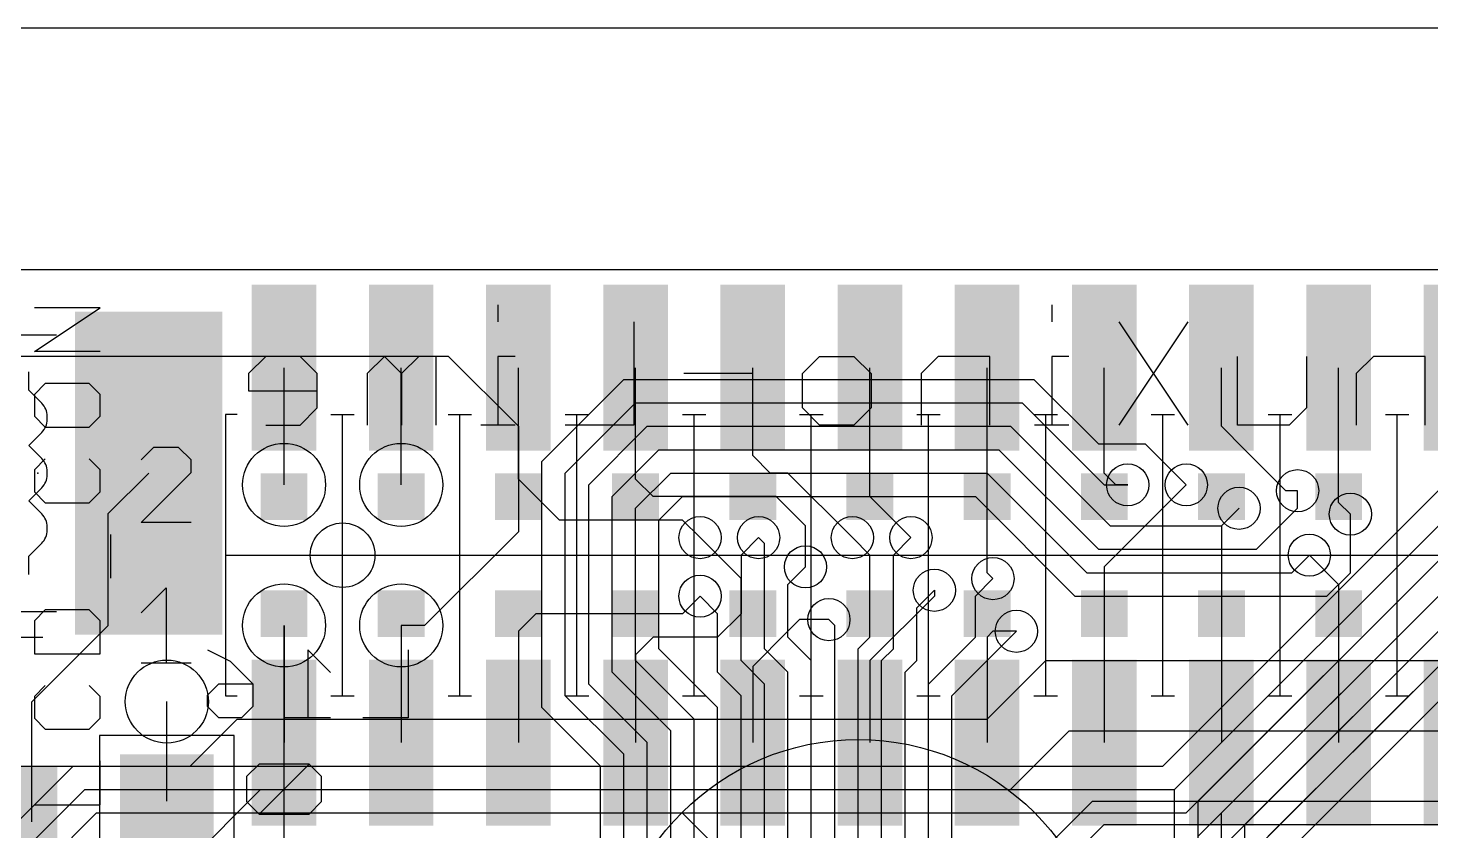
# Model space of a CAD drawing. Extents: x -61 to 136, y 23 to 123.
# Drawn here: x 62 to 77.2, y 96.83 to 105.54 of the extents above; entities that cross this region are included whole.
import ezdxf

# ---------------------------------------------------------------- set-up
doc = ezdxf.new("R2010")
doc.units = 0
for name, color, linetype in [('1', 14, 'CONTINUOUS'), ('13', 94, 'CONTINUOUS'), ('14', 94, 'CONTINUOUS'), ('16', 134, 'CONTINUOUS'), ('18', 94, 'CONTINUOUS'), ('20', 251, 'CONTINUOUS'), ('21', 251, 'CONTINUOUS'), ('22', 54, 'CONTINUOUS'), ('23', 251, 'CONTINUOUS'), ('24', 54, 'CONTINUOUS'), ('25', 251, 'CONTINUOUS'), ('26', 54, 'CONTINUOUS'), ('3', 214, 'CONTINUOUS'), ('40', 134, 'CONTINUOUS'), ('42', 134, 'CONTINUOUS')]:
    doc.layers.add(name, color=color, linetype=linetype)

# ---------------------------------------------------------------- blocks, each defined once
blk = doc.blocks.new('RECT')
blk.add_solid([(-0.5, -0.5), (0.5, -0.5), (-0.5, 0.5), (0.5, 0.5)])
blk = doc.blocks.new('ROUNDV')
blk.add_circle((0, 0), 0.5)

msp = doc.modelspace()

# ---------------------------------------------------------------- linework, layer by layer
at = {"layer": '1'}
for p, q in [((118.237, 105.537), (29.21, 105.537)), ((64.77, 100.584), (64.77, 101.854)), ((66.04, 100.584), (66.04, 101.854)), ((67.31, 100.6475), (67.31, 101.854)), ((68.58, 100.6475), (68.58, 101.854)), ((69.85, 100.9015), (69.85, 101.854)), ((71.12, 100.711), (71.12, 101.854)), ((72.39, 100.711), (72.39, 101.854)), ((73.66, 100.711), (73.66, 101.854)), ((74.93, 101.219), (74.93, 101.854)), ((76.2, 100.965), (76.2, 101.854)), ((75.184, 100.965), (74.93, 101.219)), ((75.6285, 100.5205), (75.184, 100.965)), ((76.2, 100.3935), (76.2, 100.965)), ((70.0405, 100.711), (69.85, 100.9015)), ((70.231, 100.711), (70.0405, 100.711)), ((70.9295, 100.0125), (70.231, 100.711)), ((71.12, 100.457), (71.12, 100.711)), ((72.39, 99.6315), (72.39, 100.711)), ((73.787, 100.584), (73.66, 100.711)), ((67.7545, 100.203), (67.31, 100.6475)), ((68.7705, 100.457), (68.58, 100.6475)), ((74.549, 100.584), (73.66, 99.695)), ((73.914, 100.584), (73.787, 100.584)), ((75.7555, 100.5205), (75.6285, 100.5205)), ((70.104, 100.457), (68.7705, 100.457)), ((70.4215, 100.1395), (70.104, 100.457)), ((71.5645, 100.0125), (71.12, 100.457)), ((76.327, 100.2665), (76.2, 100.3935)), ((69.088, 100.203), (67.7545, 100.203)), ((69.2785, 100.0125), (69.088, 100.203)), ((75.1205, 100.33), (74.93, 100.1395)), ((70.4215, 99.695), (70.4215, 100.1395)), ((74.93, 100.1395), (74.93, 98.933)), ((69.9135, 100.0125), (69.723, 99.822)), ((69.723, 99.822), (69.723, 99.187)), ((75.8825, 99.822), (76.2, 99.5045)), ((72.4535, 99.568), (72.39, 99.6315)), ((73.66, 99.695), (73.66, 98.933)), ((71.8185, 99.441), (71.8185, 99.3775)), ((76.2, 99.5045), (76.2, 98.933)), ((69.2785, 99.3775), (69.088, 99.187)), ((71.8185, 99.3775), (71.12, 98.679)), ((67.5005, 99.187), (67.31, 98.9965)), ((69.088, 99.187), (67.5005, 99.187)), ((69.723, 99.187), (69.469, 98.933)), ((64.77, 99.06), (64.77, 97.79)), ((66.04, 99.06), (66.04, 97.79)), ((67.31, 98.9965), (67.31, 97.79)), ((70.231, 98.9965), (69.85, 98.6155)), ((70.358, 99.1235), (70.231, 98.9965)), ((70.6755, 99.1235), (70.358, 99.1235)), ((72.4535, 98.9965), (72.39, 98.933)), ((72.7075, 98.9965), (72.4535, 98.9965)), ((68.7705, 98.933), (68.58, 98.7425)), ((69.469, 98.933), (68.7705, 98.933)), ((72.39, 98.933), (72.39, 97.79)), ((73.66, 98.933), (73.66, 97.79)), ((74.93, 98.933), (74.93, 97.79)), ((76.2, 98.933), (76.2, 97.79)), ((68.58, 98.7425), (68.58, 97.79)), ((71.12, 98.679), (71.12, 97.79)), ((69.85, 98.6155), (69.85, 97.79))]:
    msp.add_line(p, q, dxfattribs=at)
at = {"layer": '13'}
msp.add_line((64.77, 96.012), (64.77, 99.06), dxfattribs=at)
at = {"layer": '14'}
for p, q in [((59.8805, 101.981), (66.548, 101.981)), ((66.548, 101.981), (67.31, 101.219)), ((67.31, 101.219), (67.31, 100.076)), ((67.31, 100.076), (66.294, 99.06)), ((66.294, 99.06), (66.04, 99.06)), ((72.39, 98.044), (73.025, 98.679)), ((73.025, 98.679), (87.757, 98.679)), ((63.754, 97.536), (64.262, 98.044)), ((64.262, 98.044), (72.39, 98.044)), ((72.644, 97.282), (73.279, 97.917)), ((73.279, 97.917), (87.503, 97.917)), ((59.817, 97.536), (63.754, 97.536)), ((61.468, 94.234), (64.516, 97.282)), ((64.516, 97.282), (72.644, 97.282)), ((72.898, 96.52), (73.533, 97.155)), ((73.533, 97.155), (87.249, 97.155)), ((73.025, 96.266), (73.66, 96.901)), ((73.66, 96.901), (87.122, 96.901))]:
    msp.add_line(p, q, dxfattribs=at)
at = {"layer": '16'}
for p, q in [((67.564, 100.838), (68.453, 101.727)), ((68.453, 101.727), (72.898, 101.727)), ((72.898, 101.727), (73.5965, 101.0285)), ((67.818, 100.711), (68.58, 101.473)), ((68.58, 101.473), (72.771, 101.473)), ((72.771, 101.473), (73.66, 100.584)), ((68.072, 100.584), (68.707, 101.219)), ((68.707, 101.219), (72.644, 101.219)), ((72.644, 101.219), (73.7235, 100.1395)), ((68.326, 100.457), (68.834, 100.965)), ((68.834, 100.965), (72.517, 100.965)), ((72.517, 100.965), (73.5965, 99.8855)), ((73.5965, 101.0285), (74.1045, 101.0285)), ((74.1045, 101.0285), (74.549, 100.584)), ((74.422, 97.282), (78.1685, 101.0285)), ((67.564, 98.171), (67.564, 100.838)), ((62.865, 100.273), (63.303, 100.711)), ((67.818, 98.298), (67.818, 100.711)), ((68.58, 100.33), (68.961, 100.711)), ((68.961, 100.711), (72.39, 100.711)), ((72.39, 100.711), (73.4695, 99.6315)), ((74.676, 97.155), (78.2955, 100.7745)), ((68.072, 98.425), (68.072, 100.584)), ((73.66, 100.584), (73.914, 100.584)), ((74.93, 97.028), (78.4225, 100.5205)), ((75.7555, 100.33), (75.7555, 100.5205)), ((68.326, 98.552), (68.326, 100.457)), ((68.834, 100.203), (69.088, 100.457)), ((69.088, 100.457), (72.263, 100.457)), ((72.263, 100.457), (73.3425, 99.3775)), ((62.865, 99.06), (62.865, 100.273)), ((68.58, 98.679), (68.58, 100.33)), ((68.834, 98.806), (68.834, 100.203)), ((74.93, 100.1395), (75.1205, 100.33)), ((75.184, 96.901), (78.5495, 100.2665)), ((75.311, 99.8855), (75.7555, 100.33)), ((76.327, 99.6315), (76.327, 100.2665)), ((73.7235, 100.1395), (74.93, 100.1395)), ((69.723, 99.568), (69.2785, 100.0125)), ((69.977, 99.949), (69.9135, 100.0125)), ((69.977, 98.806), (69.977, 99.949)), ((71.12, 99.822), (70.9295, 100.0125)), ((71.374, 99.822), (71.5645, 100.0125)), ((75.438, 96.774), (78.6765, 100.0125)), ((71.12, 98.933), (71.12, 99.822)), ((71.374, 98.806), (71.374, 99.822)), ((73.5965, 99.8855), (75.311, 99.8855)), ((75.692, 99.6315), (75.8825, 99.822)), ((70.231, 99.5045), (70.4215, 99.695)), ((73.4695, 99.6315), (75.692, 99.6315)), ((76.073, 99.3775), (76.327, 99.6315)), ((69.723, 98.679), (69.723, 99.568)), ((70.231, 98.933), (70.231, 99.5045)), ((71.628, 99.2505), (71.8185, 99.441)), ((72.263, 99.3775), (72.4535, 99.568)), ((75.692, 96.647), (78.5495, 99.5045)), ((69.469, 99.187), (69.2785, 99.3775)), ((72.263, 98.933), (72.263, 99.3775)), ((73.3425, 99.3775), (76.073, 99.3775)), ((69.469, 98.552), (69.469, 99.187)), ((71.628, 98.679), (71.628, 99.2505)), ((62.037, 98.232), (62.865, 99.06)), ((70.739, 99.06), (70.6755, 99.1235)), ((70.739, 92.837), (70.739, 99.06)), ((72.009, 98.298), (72.7075, 98.9965)), ((70.485, 98.679), (70.231, 98.933)), ((70.993, 98.806), (71.12, 98.933)), ((71.755, 98.425), (72.263, 98.933)), ((69.215, 98.044), (68.58, 98.679)), ((69.469, 98.171), (68.834, 98.806)), ((69.977, 98.425), (69.723, 98.679)), ((70.231, 98.552), (69.977, 98.806)), ((70.485, 92.71), (70.485, 98.679)), ((70.993, 92.964), (70.993, 98.806)), ((71.247, 98.679), (71.374, 98.806)), ((71.247, 94.869), (71.247, 98.679)), ((71.501, 98.552), (71.628, 98.679)), ((68.961, 97.917), (68.326, 98.552)), ((69.723, 98.298), (69.469, 98.552)), ((70.231, 92.583), (70.231, 98.552)), ((71.501, 94.996), (71.501, 98.552)), ((68.707, 97.79), (68.072, 98.425)), ((69.977, 92.456), (69.977, 98.425)), ((71.755, 95.123), (71.755, 98.425)), ((62.037, 96.9311), (62.037, 98.232)), ((63.5, 97.155), (63.5, 98.2345)), ((68.453, 97.663), (67.818, 98.298)), ((69.723, 92.329), (69.723, 98.298)), ((72.009, 95.25), (72.009, 98.298)), ((68.199, 97.536), (67.564, 98.171)), ((69.469, 92.202), (69.469, 98.171)), ((69.215, 92.075), (69.215, 98.044)), ((68.707, 91.821), (68.707, 97.79)), ((68.961, 91.948), (68.961, 97.917)), ((68.453, 91.694), (68.453, 97.663)), ((68.199, 91.567), (68.199, 97.536)), ((74.422, 93.472), (74.422, 97.282)), ((74.676, 93.345), (74.676, 97.155)), ((74.93, 93.218), (74.93, 97.028)), ((75.184, 93.091), (75.184, 96.901))]:
    msp.add_line(p, q, dxfattribs=at)
at = {"layer": '20'}
msp.add_line((90.85, 102.917), (56.61, 102.917), dxfattribs=at)
msp.add_circle((65.405, 99.822), 0.35, dxfattribs=at)
at = {"layer": '21'}
for p, q in [((64.262, 101.346), (64.135, 101.346)), ((64.135, 101.346), (64.135, 99.822)), ((65.278, 101.346), (65.405, 101.346)), ((65.405, 101.346), (65.532, 101.346)), ((65.405, 99.822), (65.405, 101.346)), ((66.548, 101.346), (66.675, 101.346)), ((66.675, 101.346), (66.802, 101.346)), ((66.675, 99.822), (66.675, 101.346)), ((67.818, 101.346), (67.945, 101.346)), ((67.945, 101.346), (68.072, 101.346)), ((67.945, 99.822), (67.945, 101.346)), ((69.088, 101.346), (69.215, 101.346)), ((69.215, 101.346), (69.342, 101.346)), ((69.215, 99.822), (69.215, 101.346)), ((70.358, 101.346), (70.485, 101.346)), ((70.485, 101.346), (70.612, 101.346)), ((70.485, 99.822), (70.485, 101.346)), ((71.628, 101.346), (71.755, 101.346)), ((71.755, 101.346), (71.882, 101.346)), ((71.755, 99.822), (71.755, 101.346)), ((72.898, 101.346), (73.025, 101.346)), ((73.025, 101.346), (73.152, 101.346)), ((73.025, 99.822), (73.025, 101.346)), ((74.168, 101.346), (74.295, 101.346)), ((74.295, 101.346), (74.422, 101.346)), ((74.295, 99.822), (74.295, 101.346)), ((75.438, 101.346), (75.565, 101.346)), ((75.565, 101.346), (75.692, 101.346)), ((75.565, 99.822), (75.565, 101.346)), ((76.708, 101.346), (76.835, 101.346)), ((76.835, 101.346), (76.962, 101.346)), ((76.835, 99.822), (76.835, 101.346)), ((63.3562, 100.9911), (63.2206, 100.8555)), ((63.6273, 100.9911), (63.3562, 100.9911)), ((63.7629, 100.8555), (63.6273, 100.9911)), ((63.7629, 100.7199), (63.7629, 100.8555)), ((63.2206, 100.1776), (63.7629, 100.7199)), ((63.7629, 100.1776), (63.2206, 100.1776)), ((64.135, 99.822), (64.135, 98.298)), ((64.135, 99.822), (65.405, 99.822)), ((65.405, 99.822), (66.675, 99.822)), ((65.405, 98.298), (65.405, 99.822)), ((66.675, 99.822), (67.945, 99.822)), ((66.675, 98.298), (66.675, 99.822)), ((67.945, 99.822), (69.215, 99.822)), ((67.945, 98.298), (67.945, 99.822)), ((69.215, 99.822), (70.485, 99.822)), ((69.215, 98.298), (69.215, 99.822)), ((70.485, 99.822), (71.755, 99.822)), ((70.485, 98.298), (70.485, 99.822)), ((71.755, 99.822), (73.025, 99.822)), ((71.755, 98.298), (71.755, 99.822)), ((73.025, 99.822), (74.295, 99.822)), ((73.025, 98.298), (73.025, 99.822)), ((74.295, 99.822), (75.565, 99.822)), ((74.295, 98.298), (74.295, 99.822)), ((75.565, 99.822), (76.835, 99.822)), ((75.565, 98.298), (75.565, 99.822)), ((76.835, 99.822), (78.105, 99.822)), ((76.835, 98.298), (76.835, 99.822)), ((63.2206, 99.1959), (63.4918, 99.4671)), ((63.4918, 99.4671), (63.4918, 98.6536)), ((63.2206, 98.6536), (63.7629, 98.6536)), ((64.135, 98.298), (64.262, 98.298)), ((65.278, 98.298), (65.405, 98.298)), ((65.405, 98.298), (65.532, 98.298)), ((66.548, 98.298), (66.675, 98.298)), ((66.675, 98.298), (66.802, 98.298)), ((67.818, 98.298), (67.945, 98.298)), ((67.945, 98.298), (68.072, 98.298)), ((69.088, 98.298), (69.215, 98.298)), ((69.215, 98.298), (69.342, 98.298)), ((70.358, 98.298), (70.485, 98.298)), ((70.485, 98.298), (70.612, 98.298)), ((71.628, 98.298), (71.755, 98.298)), ((71.755, 98.298), (71.882, 98.298)), ((72.898, 98.298), (73.025, 98.298)), ((73.025, 98.298), (73.152, 98.298)), ((74.168, 98.298), (74.295, 98.298)), ((74.295, 98.298), (74.422, 98.298)), ((75.438, 98.298), (75.565, 98.298)), ((75.565, 98.298), (75.692, 98.298)), ((76.708, 98.298), (76.835, 98.298)), ((76.835, 98.298), (76.962, 98.298))]:
    msp.add_line(p, q, dxfattribs=at)
at = {"layer": '22'}
for p, q in [((61.903, 102.211), (62.303, 102.211)), ((62.003, 101.611), (62.003, 101.811)), ((62.1444, 101.4696), (62.003, 101.611)), ((62.203, 101.2938), (62.203, 101.3282)), ((62.003, 101.011), (62.1444, 101.1524)), ((62.1444, 100.8696), (62.003, 101.011)), ((62.203, 100.6938), (62.203, 100.7282)), ((62.003, 100.411), (62.1444, 100.5524)), ((62.1444, 100.2696), (62.003, 100.411)), ((62.203, 100.0938), (62.203, 100.1282)), ((62.003, 99.811), (62.1444, 99.9524)), ((62.003, 99.611), (62.003, 99.811)), ((61.903, 99.211), (62.303, 99.211)), ((72.893, 93.223), (69.093, 97.023))]:
    msp.add_line(p, q, dxfattribs=at)
msp.add_circle((70.993, 95.123), 2.7, dxfattribs=at)
for centre, start, end in [((62.003, 101.3282), 0.0122, 45.0087), ((62.003, 101.2938), 314.9913, 359.9878), ((62.003, 100.7282), 0.0122, 45.0087), ((62.003, 100.6938), 314.9913, 359.9878), ((62.003, 100.1282), 0.0122, 45.0087), ((62.003, 100.0938), 314.9913, 359.9878)]:
    msp.add_arc(centre, 0.2, start, end, dxfattribs=at)
at = {"layer": '23'}
msp.add_point((76.835, 99.822), dxfattribs=at)
at = {"layer": '24'}
msp.add_point((62.103, 100.711), dxfattribs=at)
at = {"layer": '25'}
for p, q in [((62.0643, 102.0284), (62.7761, 102.5029)), ((62.7761, 102.5029), (62.0643, 102.5029)), ((62.7761, 102.0284), (62.0643, 102.0284)), ((62.1829, 101.6843), (62.0643, 101.5657)), ((62.6575, 101.6843), (62.1829, 101.6843)), ((62.7761, 101.5657), (62.6575, 101.6843)), ((62.0643, 101.5657), (62.0643, 101.3284)), ((62.7761, 101.3284), (62.7761, 101.5657)), ((62.0643, 101.3284), (62.1829, 101.2098)), ((62.6575, 101.2098), (62.7761, 101.3284)), ((62.1829, 101.2098), (62.6575, 101.2098)), ((62.1829, 100.8658), (62.0643, 100.7471)), ((62.7761, 100.7471), (62.6575, 100.8658)), ((62.0643, 100.7471), (62.0643, 100.5098)), ((62.7761, 100.5098), (62.7761, 100.7471)), ((62.0643, 100.5098), (62.1829, 100.3912)), ((62.6575, 100.3912), (62.7761, 100.5098)), ((62.1829, 100.3912), (62.6575, 100.3912)), ((62.8947, 99.5726), (62.8947, 100.0472)), ((62.1829, 99.2286), (62.0643, 99.11)), ((62.6575, 99.2286), (62.1829, 99.2286)), ((62.7761, 99.11), (62.6575, 99.2286)), ((62.0643, 99.11), (62.0643, 98.7541)), ((62.7761, 98.7541), (62.7761, 99.11)), ((62.0643, 98.7541), (62.7761, 98.7541)), ((62.1829, 98.41), (62.0643, 98.2914)), ((62.7761, 98.2914), (62.6575, 98.41)), ((62.0643, 98.2914), (62.0643, 98.0541)), ((62.7761, 98.0541), (62.7761, 98.2914)), ((62.0643, 98.0541), (62.1829, 97.9355)), ((62.1829, 97.9355), (62.6575, 97.9355)), ((62.6575, 97.9355), (62.7761, 98.0541)), ((62.7761, 97.1169), (62.7761, 97.5914)), ((62.0643, 97.1169), (62.7761, 97.1169))]:
    msp.add_line(p, q, dxfattribs=at)
at = {"layer": '26'}
for p, q in [((67.0884, 102.5367), (67.0884, 102.3503)), ((73.0913, 102.5367), (73.0913, 102.3503)), ((68.5611, 102.3503), (68.5611, 101.2317)), ((74.564, 102.3503), (73.8183, 101.2317)), ((73.8183, 102.3503), (74.564, 101.2317)), ((64.5716, 101.9774), (64.3852, 101.791)), ((64.9445, 101.9774), (64.5716, 101.9774)), ((65.1309, 101.791), (64.9445, 101.9774)), ((65.858, 101.9774), (65.6715, 101.791)), ((66.0444, 101.791), (65.858, 101.9774)), ((66.2308, 101.9774), (66.0444, 101.791)), ((66.4172, 101.9774), (66.2308, 101.9774)), ((66.4172, 101.2317), (66.4172, 101.9774)), ((67.2748, 101.9774), (67.0884, 101.9774)), ((67.0884, 101.9774), (67.0884, 101.2317)), ((70.3881, 101.791), (70.5745, 101.9774)), ((70.5745, 101.9774), (70.9474, 101.9774)), ((70.9474, 101.9774), (71.1338, 101.791)), ((71.8609, 101.9774), (71.6744, 101.791)), ((72.4201, 101.9774), (71.8609, 101.9774)), ((72.4201, 101.2317), (72.4201, 101.9774)), ((73.2777, 101.9774), (73.0913, 101.9774)), ((73.0913, 101.9774), (73.0913, 101.2317)), ((75.1047, 101.2317), (75.1047, 101.9774)), ((75.8504, 101.9774), (75.8504, 101.4181)), ((76.5774, 101.9774), (76.391, 101.791)), ((77.1367, 101.9774), (76.5774, 101.9774)), ((77.1367, 101.2317), (77.1367, 101.9774)), ((64.3852, 101.791), (64.3852, 101.6046)), ((65.1309, 101.4181), (65.1309, 101.791)), ((65.6715, 101.791), (65.6715, 101.2317)), ((66.0444, 101.791), (66.0444, 101.2317)), ((69.8475, 101.791), (69.1018, 101.791)), ((70.3881, 101.4181), (70.3881, 101.791)), ((71.1338, 101.791), (71.1338, 101.4181)), ((71.6744, 101.791), (71.6744, 101.2317)), ((76.391, 101.791), (76.391, 101.2317)), ((64.3852, 101.6046), (65.1309, 101.6046)), ((64.9445, 101.2317), (65.1309, 101.4181)), ((70.5745, 101.2317), (70.3881, 101.4181)), ((71.1338, 101.4181), (70.9474, 101.2317)), ((75.8504, 101.4181), (75.664, 101.2317)), ((64.5716, 101.2317), (64.9445, 101.2317)), ((67.2748, 101.2317), (66.9019, 101.2317)), ((68.5611, 101.2317), (67.8154, 101.2317)), ((70.9474, 101.2317), (70.5745, 101.2317)), ((73.2777, 101.2317), (72.9049, 101.2317)), ((75.664, 101.2317), (75.1047, 101.2317)), ((63.9394, 98.7939), (64.1851, 98.6711)), ((65.2728, 98.5482), (65.0271, 98.7939)), ((65.0271, 98.7939), (65.0271, 98.0567)), ((66.1148, 98.7939), (66.1148, 98.0567)), ((64.1851, 98.6711), (64.4309, 98.4253)), ((63.9394, 98.3024), (64.0623, 98.4253)), ((64.0623, 98.4253), (64.4309, 98.4253)), ((64.4309, 98.4253), (64.4309, 98.1796)), ((63.9394, 98.1796), (63.9394, 98.3024)), ((64.0623, 98.0567), (63.9394, 98.1796)), ((64.4309, 98.1796), (64.308, 98.0567)), ((64.308, 98.0567), (64.0623, 98.0567)), ((65.2728, 98.0567), (64.7814, 98.0567)), ((66.1148, 98.0567), (65.6233, 98.0567)), ((64.4992, 97.5575), (64.3636, 97.4219)), ((65.0415, 97.5575), (64.4992, 97.5575)), ((64.4992, 97.0152), (65.0415, 97.5575)), ((65.1771, 97.4219), (65.0415, 97.5575)), ((64.3636, 97.4219), (64.3636, 97.1507)), ((65.1771, 97.1507), (65.1771, 97.4219)), ((64.3636, 97.1507), (64.4992, 97.0152)), ((64.4992, 97.0152), (65.0415, 97.0152)), ((65.0415, 97.0152), (65.1771, 97.1507))]:
    msp.add_line(p, q, dxfattribs=at)
at = {"layer": '3'}
for p, q in [((74.295, 97.536), (78.613, 101.854)), ((74.422, 97.282), (78.74, 101.6)), ((74.549, 97.028), (78.867, 101.346)), ((74.676, 96.774), (78.994, 101.092)), ((74.803, 96.52), (79.121, 100.838)), ((74.93, 96.266), (79.248, 100.584)), ((60.452, 95.504), (62.484, 97.536)), ((62.484, 97.536), (74.295, 97.536)), ((60.579, 95.25), (62.611, 97.282)), ((62.611, 97.282), (74.422, 97.282)), ((60.706, 94.996), (62.738, 97.028)), ((62.738, 97.028), (74.549, 97.028))]:
    msp.add_line(p, q, dxfattribs=at)
at = {"layer": '40'}
for p, q in [((64.229, 97.866), (62.771, 97.866)), ((62.771, 97.866), (62.771, 94.666)), ((64.229, 94.666), (64.229, 97.866))]:
    msp.add_line(p, q, dxfattribs=at)
at = {"layer": '42'}
msp.add_line((61.849, 98.933), (62.157, 98.933), dxfattribs=at)

# ---------------------------------------------------------------- block references
at = {"layer": '1', "xscale": 1.8, "yscale": 0.7}
for p, rotation in [((64.77, 101.854), 270), ((66.04, 101.854), 270), ((67.31, 101.854), 270), ((68.58, 101.854), 270), ((69.85, 101.854), 270), ((71.12, 101.854), 270), ((72.39, 101.854), 90), ((73.66, 101.854), 90), ((74.93, 101.854), 90), ((76.2, 101.854), 90), ((77.47, 101.854), 90), ((64.77, 97.79), 270), ((66.04, 97.79), 270), ((67.31, 97.79), 270), ((68.58, 97.79), 270), ((69.85, 97.79), 270), ((71.12, 97.79), 270), ((72.39, 97.79), 90), ((73.66, 97.79), 90), ((74.93, 97.79), 90), ((76.2, 97.79), 90), ((77.47, 97.79), 90)]:
    msp.add_blockref('RECT', p, dxfattribs=dict(at, rotation=rotation))
at = {"layer": '16', "rotation": 90}
for p, xscale, yscale in [((63.303, 100.711), 3.5, 1.6), ((63.5, 97.155), 1.016, 1.016)]:
    msp.add_blockref('RECT', p, dxfattribs=dict(at, xscale=xscale, yscale=yscale))
at = {"layer": '16', "xscale": 0.55, "yscale": 1.2}
msp.add_blockref('RECT', (62.037, 96.9311), dxfattribs=at)
at = {"layer": '18'}
for p, xscale, yscale in [((64.77, 100.584), 0.9, 0.9), ((64.77, 100.584), 0.9, 0.9), ((64.77, 100.584), 0.9, 0.9), ((64.77, 100.584), 0.9, 0.9), ((64.77, 100.584), 0.9, 0.9), ((64.77, 100.584), 0.9, 0.9), ((64.77, 100.584), 0.9, 0.9), ((64.77, 100.584), 0.9, 0.9), ((66.04, 100.584), 0.9, 0.9), ((66.04, 100.584), 0.9, 0.9), ((66.04, 100.584), 0.9, 0.9), ((66.04, 100.584), 0.9, 0.9), ((66.04, 100.584), 0.9, 0.9), ((66.04, 100.584), 0.9, 0.9), ((66.04, 100.584), 0.9, 0.9), ((66.04, 100.584), 0.9, 0.9), ((73.914, 100.584), 0.4572, 0.4572), ((73.914, 100.584), 0.4572, 0.4572), ((73.914, 100.584), 0.4572, 0.4572), ((73.914, 100.584), 0.4572, 0.4572), ((73.914, 100.584), 0.4572, 0.4572), ((73.914, 100.584), 0.4572, 0.4572), ((73.914, 100.584), 0.4572, 0.4572), ((73.914, 100.584), 0.4572, 0.4572), ((74.549, 100.584), 0.4572, 0.4572), ((74.549, 100.584), 0.4572, 0.4572), ((74.549, 100.584), 0.4572, 0.4572), ((74.549, 100.584), 0.4572, 0.4572), ((74.549, 100.584), 0.4572, 0.4572), ((74.549, 100.584), 0.4572, 0.4572), ((74.549, 100.584), 0.4572, 0.4572), ((74.549, 100.584), 0.4572, 0.4572), ((75.7555, 100.5205), 0.4572, 0.4572), ((75.7555, 100.5205), 0.4572, 0.4572), ((75.7555, 100.5205), 0.4572, 0.4572), ((75.7555, 100.5205), 0.4572, 0.4572), ((75.7555, 100.5205), 0.4572, 0.4572), ((75.7555, 100.5205), 0.4572, 0.4572), ((75.7555, 100.5205), 0.4572, 0.4572), ((75.7555, 100.5205), 0.4572, 0.4572), ((75.1205, 100.33), 0.4572, 0.4572), ((75.1205, 100.33), 0.4572, 0.4572), ((75.1205, 100.33), 0.4572, 0.4572), ((75.1205, 100.33), 0.4572, 0.4572), ((75.1205, 100.33), 0.4572, 0.4572), ((75.1205, 100.33), 0.4572, 0.4572), ((75.1205, 100.33), 0.4572, 0.4572), ((75.1205, 100.33), 0.4572, 0.4572), ((76.327, 100.2665), 0.4572, 0.4572), ((76.327, 100.2665), 0.4572, 0.4572), ((76.327, 100.2665), 0.4572, 0.4572), ((76.327, 100.2665), 0.4572, 0.4572), ((76.327, 100.2665), 0.4572, 0.4572), ((76.327, 100.2665), 0.4572, 0.4572), ((76.327, 100.2665), 0.4572, 0.4572), ((76.327, 100.2665), 0.4572, 0.4572), ((69.2785, 100.0125), 0.4572, 0.4572), ((69.2785, 100.0125), 0.4572, 0.4572), ((69.2785, 100.0125), 0.4572, 0.4572), ((69.2785, 100.0125), 0.4572, 0.4572), ((69.2785, 100.0125), 0.4572, 0.4572), ((69.2785, 100.0125), 0.4572, 0.4572), ((69.2785, 100.0125), 0.4572, 0.4572), ((69.2785, 100.0125), 0.4572, 0.4572), ((69.9135, 100.0125), 0.4572, 0.4572), ((69.9135, 100.0125), 0.4572, 0.4572), ((69.9135, 100.0125), 0.4572, 0.4572), ((69.9135, 100.0125), 0.4572, 0.4572), ((69.9135, 100.0125), 0.4572, 0.4572), ((69.9135, 100.0125), 0.4572, 0.4572), ((69.9135, 100.0125), 0.4572, 0.4572), ((69.9135, 100.0125), 0.4572, 0.4572), ((70.9295, 100.0125), 0.4572, 0.4572), ((70.9295, 100.0125), 0.4572, 0.4572), ((70.9295, 100.0125), 0.4572, 0.4572), ((70.9295, 100.0125), 0.4572, 0.4572), ((70.9295, 100.0125), 0.4572, 0.4572), ((70.9295, 100.0125), 0.4572, 0.4572), ((70.9295, 100.0125), 0.4572, 0.4572), ((70.9295, 100.0125), 0.4572, 0.4572), ((71.5645, 100.0125), 0.4572, 0.4572), ((71.5645, 100.0125), 0.4572, 0.4572), ((71.5645, 100.0125), 0.4572, 0.4572), ((71.5645, 100.0125), 0.4572, 0.4572), ((71.5645, 100.0125), 0.4572, 0.4572), ((71.5645, 100.0125), 0.4572, 0.4572), ((71.5645, 100.0125), 0.4572, 0.4572), ((71.5645, 100.0125), 0.4572, 0.4572), ((75.8825, 99.822), 0.4572, 0.4572), ((75.8825, 99.822), 0.4572, 0.4572), ((75.8825, 99.822), 0.4572, 0.4572), ((75.8825, 99.822), 0.4572, 0.4572), ((75.8825, 99.822), 0.4572, 0.4572), ((75.8825, 99.822), 0.4572, 0.4572), ((75.8825, 99.822), 0.4572, 0.4572), ((75.8825, 99.822), 0.4572, 0.4572), ((70.4215, 99.695), 0.4572, 0.4572), ((70.4215, 99.695), 0.4572, 0.4572), ((70.4215, 99.695), 0.4572, 0.4572), ((70.4215, 99.695), 0.4572, 0.4572), ((70.4215, 99.695), 0.4572, 0.4572), ((70.4215, 99.695), 0.4572, 0.4572), ((70.4215, 99.695), 0.4572, 0.4572), ((70.4215, 99.695), 0.4572, 0.4572), ((72.4535, 99.568), 0.4572, 0.4572), ((72.4535, 99.568), 0.4572, 0.4572), ((72.4535, 99.568), 0.4572, 0.4572), ((72.4535, 99.568), 0.4572, 0.4572), ((72.4535, 99.568), 0.4572, 0.4572), ((72.4535, 99.568), 0.4572, 0.4572), ((72.4535, 99.568), 0.4572, 0.4572), ((72.4535, 99.568), 0.4572, 0.4572), ((69.2785, 99.3775), 0.4572, 0.4572), ((69.2785, 99.3775), 0.4572, 0.4572), ((69.2785, 99.3775), 0.4572, 0.4572), ((69.2785, 99.3775), 0.4572, 0.4572), ((69.2785, 99.3775), 0.4572, 0.4572), ((69.2785, 99.3775), 0.4572, 0.4572), ((69.2785, 99.3775), 0.4572, 0.4572), ((69.2785, 99.3775), 0.4572, 0.4572), ((71.8185, 99.441), 0.4572, 0.4572), ((71.8185, 99.441), 0.4572, 0.4572), ((71.8185, 99.441), 0.4572, 0.4572), ((71.8185, 99.441), 0.4572, 0.4572), ((71.8185, 99.441), 0.4572, 0.4572), ((71.8185, 99.441), 0.4572, 0.4572), ((71.8185, 99.441), 0.4572, 0.4572), ((71.8185, 99.441), 0.4572, 0.4572), ((64.77, 99.06), 0.9, 0.9), ((64.77, 99.06), 0.9, 0.9), ((64.77, 99.06), 0.9, 0.9), ((64.77, 99.06), 0.9, 0.9), ((64.77, 99.06), 0.9, 0.9), ((64.77, 99.06), 0.9, 0.9), ((64.77, 99.06), 0.9, 0.9), ((64.77, 99.06), 0.9, 0.9), ((66.04, 99.06), 0.9, 0.9), ((66.04, 99.06), 0.9, 0.9), ((66.04, 99.06), 0.9, 0.9), ((66.04, 99.06), 0.9, 0.9), ((66.04, 99.06), 0.9, 0.9), ((66.04, 99.06), 0.9, 0.9), ((66.04, 99.06), 0.9, 0.9), ((66.04, 99.06), 0.9, 0.9), ((70.6755, 99.1235), 0.4572, 0.4572), ((70.6755, 99.1235), 0.4572, 0.4572), ((70.6755, 99.1235), 0.4572, 0.4572), ((70.6755, 99.1235), 0.4572, 0.4572), ((70.6755, 99.1235), 0.4572, 0.4572), ((70.6755, 99.1235), 0.4572, 0.4572), ((70.6755, 99.1235), 0.4572, 0.4572), ((70.6755, 99.1235), 0.4572, 0.4572), ((72.7075, 98.9965), 0.4572, 0.4572), ((72.7075, 98.9965), 0.4572, 0.4572), ((72.7075, 98.9965), 0.4572, 0.4572), ((72.7075, 98.9965), 0.4572, 0.4572), ((72.7075, 98.9965), 0.4572, 0.4572), ((72.7075, 98.9965), 0.4572, 0.4572), ((72.7075, 98.9965), 0.4572, 0.4572), ((72.7075, 98.9965), 0.4572, 0.4572), ((63.5, 98.2345), 0.9, 0.9), ((63.5, 98.2345), 0.9, 0.9), ((63.5, 98.2345), 0.9, 0.9), ((63.5, 98.2345), 0.9, 0.9), ((63.5, 98.2345), 0.9, 0.9), ((63.5, 98.2345), 0.9, 0.9), ((63.5, 98.2345), 0.9, 0.9), ((63.5, 98.2345), 0.9, 0.9)]:
    msp.add_blockref('ROUNDV', p, dxfattribs=dict(at, xscale=xscale, yscale=yscale))
at = {"layer": '21', "xscale": 0.508, "yscale": 0.508}
for p in [(64.77, 100.457), (66.04, 100.457), (67.31, 100.457), (68.58, 100.457), (69.85, 100.457), (71.12, 100.457), (72.39, 100.457), (73.66, 100.457), (74.93, 100.457), (76.2, 100.457), (64.77, 99.187), (66.04, 99.187), (67.31, 99.187), (68.58, 99.187), (69.85, 99.187), (71.12, 99.187), (72.39, 99.187), (73.66, 99.187), (74.93, 99.187), (76.2, 99.187)]:
    msp.add_blockref('RECT', p, dxfattribs=at)

doc.saveas('drawing.dxf')
